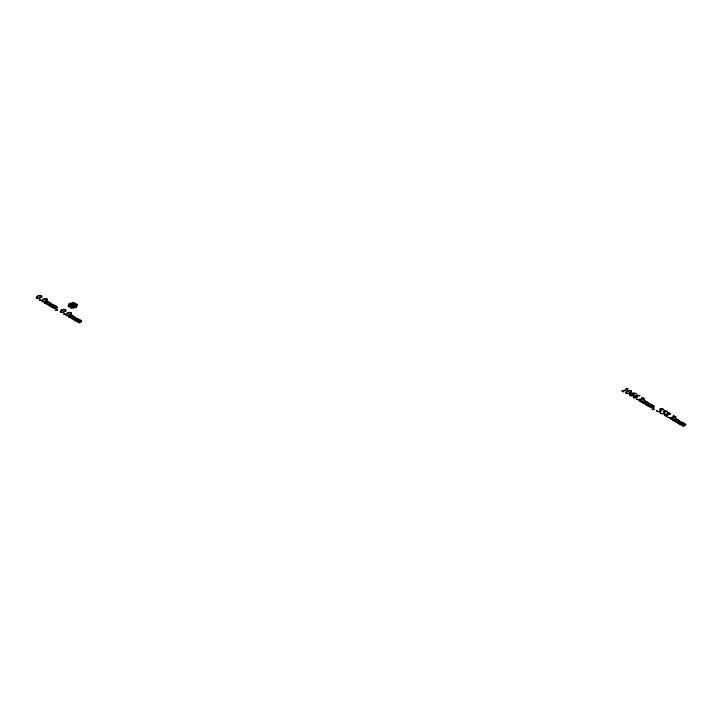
<?xml version="1.0" encoding="UTF-8"?>
<svg xmlns="http://www.w3.org/2000/svg" width="722" height="722" viewBox="0 0 722 722"><rect width="100%" height="100%" fill="white"/><g stroke="black" fill="none" stroke-linecap="round" stroke-linejoin="round"><path stroke-width="1.08" d="M69.547 304.892L73.834 303.285L69.032 306.056L69.79 306.489L74.592 303.718M75.341 304.152L70.539 306.931L71.297 307.364L76.099 304.594L76.388 305.289L72.507 307.536M74.565 307.211L75.837 306.48M36.912 297.383L36.858 298.403L38.149 298.484L41.271 296.778L41.407 295.74L39.584 295.839L36.912 297.383M42.381 300.542L42.327 301.561L43.618 301.643L46.74 299.937L46.876 298.899L45.053 298.989L42.381 300.542M61.018 311.308L60.964 312.319L62.263 312.4L65.377 310.695L65.512 309.666L63.698 309.756L61.018 311.308M66.487 314.458L66.433 315.478L67.733 315.559L70.846 313.853L70.982 312.816L69.168 312.915L66.487 314.458M626.452 392.389L626.398 393.4L627.689 393.49L630.811 391.775L630.947 390.746L629.124 390.837L626.452 392.389M656.542 410.511L656.993 411.314L658.942 411.829L660.82 411.387L661.533 410.376L660.567 409.094L661.487 408.905C663.103 410.511 665.458 409.428 662.011 408.544L659.421 409.112L660.314 409.943L659.971 411.269L657.697 411.405L656.542 410.511M660.188 412.614L660.639 413.417L662.588 413.932L664.466 413.498L665.179 412.479L664.213 411.197L665.133 411.008C666.722 412.605 669.123 411.558 665.657 410.647L663.13 411.197L663.96 412.045L663.617 413.381L661.343 413.507L660.188 412.614M627.923 388.788L623.591 391.315L623.745 392.019L621.732 390.864L622.517 391.053C627.066 390.53 624.99 387.281 627.923 388.788M69.285 303.43L67.994 306.2L71.514 308.231L76.315 307.491L77.606 304.711L74.086 302.68L69.285 303.43M69.899 303.791L68.843 306.074L71.74 307.743L75.693 307.13L76.758 304.846L73.861 303.177L69.899 303.791M50.107 302.644L51.993 303.98C51 305.947 47.959 305.984 48.78 305.18L51.235 303.781L51.009 303.321L49.791 303.114L47.805 304.874L46.172 303.935L48.545 303.168L49.078 302.202L47.851 301.986L45.838 303.736L44.213 302.798L44.773 302.906C45.766 302.148 48.672 300.199 48.067 301.832L50.107 302.644M55.774 305.911L57.67 307.256C56.677 309.224 53.636 309.26 54.448 308.447L56.912 307.058L56.686 306.588L55.468 306.39L53.482 308.15L51.849 307.211L54.222 306.444L54.755 305.478L53.527 305.262L51.605 306.958L49.89 306.074L50.441 306.182C51.388 305.424 54.385 303.484 53.744 305.108L55.774 305.911M74.213 316.561L76.099 317.897C75.106 319.864 72.065 319.9 72.886 319.097L75.35 317.698L75.124 317.238L73.897 317.039L71.92 318.79L70.287 317.851L72.651 317.084L73.193 316.119L71.956 315.911L69.944 317.653L68.328 316.723L68.879 316.823C69.881 316.065 72.778 314.124 72.173 315.749L74.213 316.561M79.889 319.837L81.776 321.173C80.783 323.14 77.741 323.176 78.563 322.373L81.017 320.974L80.792 320.514L79.573 320.315L77.588 322.066L75.954 321.128L78.328 320.36L78.86 319.395L77.633 319.178L75.62 320.929L73.996 319.99L74.556 320.099C75.548 319.341 78.454 317.4 77.85 319.025L79.889 319.837M646.939 401.856L648.825 403.192C647.833 405.159 644.791 405.195 645.612 404.392L648.067 402.993L647.851 402.533L646.623 402.334L644.638 404.085L643.004 403.147L645.378 402.38L645.91 401.414L644.683 401.197L642.67 402.948L641.046 402.01L641.605 402.118C642.553 401.36 645.549 399.419 644.899 401.044L646.939 401.856M652.607 405.132L654.502 406.468C653.509 408.435 650.468 408.471 651.28 407.668L653.744 406.269L653.518 405.809L652.3 405.602L650.405 407.307L648.681 406.423L651.054 405.656L651.587 404.69L650.36 404.473L648.338 406.224L646.722 405.286L647.273 405.394C648.239 404.645 651.181 402.723 650.576 404.32L652.607 405.132M678.337 419.978L680.223 421.323C679.231 423.291 676.189 423.327 677.01 422.514L679.474 421.125L679.249 420.655L678.03 420.457L676.045 422.217L674.411 421.278L676.776 420.511L677.317 419.545L676.09 419.329L674.068 421.079L672.453 420.141L673.003 420.249C674.005 419.491 676.902 417.542 676.306 419.175L678.337 419.978M684.014 423.254L685.9 424.599C684.907 426.558 681.866 426.603 682.687 425.79L685.142 424.401L684.916 423.931L683.698 423.733L681.712 425.493L680.079 424.545L682.452 423.787L682.985 422.821L681.758 422.605L679.745 424.355L678.12 423.417L678.68 423.525C679.673 422.767 682.579 420.818 681.974 422.451L684.014 423.254M56.876 310.153L55.368 310.442L57.309 310.27L57.39 309.548L56.533 309.539L56.876 310.153M653.708 409.374L652.201 409.654L654.141 409.482L654.222 408.769L653.374 408.751L653.708 409.374M638.762 399.437L638.329 400.159L640.387 401.324L641.632 401.044L642.075 399.492L644.25 399.374L644.629 398.77L642.688 397.669L641.497 397.903L641.046 399.203L638.762 399.437M664.7 414.401L664.267 415.132L666.316 416.287L667.57 416.016L668.003 414.464L670.178 414.347L670.558 413.742L668.617 412.641L667.426 412.876L666.975 414.175L664.7 414.401M670.169 417.56L669.736 418.291L671.785 419.446L673.039 419.175L673.473 417.614L675.648 417.506L676.027 416.901L674.086 415.8L672.895 416.034L672.444 417.334L670.169 417.56M40.712 300.072L39.566 300.072L40.712 300.072M64.818 313.998L63.671 313.998L64.818 313.998M637.544 399.293L636.398 399.284L637.544 399.293M668.942 417.415L667.796 417.415L668.942 417.415M642.255 398.093L642.002 399.284L644.114 398.616L642.255 398.093M668.184 413.056L667.94 414.257L670.043 413.589L668.184 413.056M673.653 416.215L673.409 417.415L675.512 416.747L673.653 416.215M641.271 400.358L640.089 401.053L638.889 400.295L641.091 399.41L641.271 400.358M667.2 415.33L666.018 416.025L664.818 415.267L667.02 414.383L667.2 415.33M672.678 418.489L671.487 419.184L670.287 418.426L672.489 417.542L672.678 418.489M633.934 394.744L631.606 396.044L629.999 395.719L629.44 394.726L630.486 393.526L633.645 392.858L636.398 393.571L632.102 393.598L633.934 394.744M637.58 396.847L635.252 398.156L633.645 397.831L633.086 396.829L634.133 395.629L637.291 394.961L640.044 395.683L635.757 395.701L637.58 396.847M37.463 296.11L36.1 297.455L36.614 298.493L39.241 298.646L42.029 296.868L41.614 295.641L39.367 295.388L37.463 296.11M42.932 299.269L41.569 300.614L42.084 301.652L44.71 301.805L47.499 300.027L47.083 298.8L44.836 298.547L42.932 299.269M61.569 310.027L60.206 311.381L60.729 312.409L63.346 312.563L66.135 310.794L65.729 309.558L63.482 309.305L61.569 310.027M67.038 313.186L65.675 314.53L66.198 315.568L68.816 315.722L71.604 313.944L71.198 312.716L68.951 312.464L67.038 313.186M627.003 391.116L625.64 392.461L626.154 393.49L628.781 393.643L631.569 391.875L631.154 390.647L628.907 390.385L627.003 391.116M630.92 394.05L630.035 394.853L630.261 395.62L632.968 394.826L632.734 393.977L630.92 394.05M634.566 396.161L633.681 396.956L633.907 397.732L636.614 396.929L636.38 396.08L634.566 396.161"/></g></svg>
